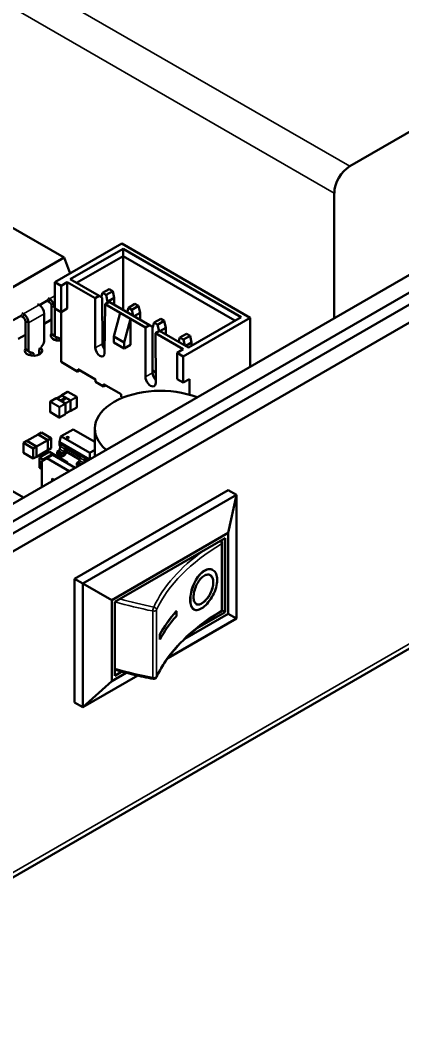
# Model space of a CAD drawing. Header units: millimetres. Extents: x -106 to 841, y -50 to 594.
# Drawn here: x 633.5 to 659.7, y 203.7 to 272.1 of the extents above; entities that cross this region are included whole.
import ezdxf

# ---------------------------------------------------------------- set-up
doc = ezdxf.new("R2010")
doc.units = ezdxf.units.MM
doc.layers.add('Visible (ISO)', color=7, linetype='Continuous', lineweight=50)
doc.layers.add('Visible Narrow (ISO)', color=7, linetype='Continuous', lineweight=35)

msp = doc.modelspace()

# ---------------------------------------------------------------- linework, layer by layer
at = {"layer": 'Visible (ISO)'}
for p, q in [((713.783, 295.362), (656.154, 262.09)), ((615.495, 227.593), (677.862, 263.6)), ((615.495, 226.776), (677.862, 262.783)), ((616.556, 226.164), (678.922, 262.171)), ((655.093, 251.679), (655.093, 260.253)), ((667.185, 258.66), (619.031, 230.859)), ((636.57, 255.833), (632.752, 258.037)), ((640.52, 256.788), (635.924, 254.134)), ((649.331, 251.701), (640.52, 256.788)), ((636.977, 254.334), (640.598, 256.424)), ((640.598, 256.424), (648.701, 251.746)), ((640.598, 255.934), (640.598, 256.424)), ((631.168, 252.714), (636.57, 255.833)), ((636.98, 254.744), (636.57, 255.833)), ((637.402, 254.089), (640.598, 255.934)), ((640.598, 255.934), (640.598, 252.244)), ((640.598, 255.934), (648.277, 251.501)), ((636.348, 253.889), (635.924, 254.134)), ((635.924, 254.134), (635.924, 252.338)), ((636.772, 254.134), (636.348, 253.889)), ((638.681, 253.032), (636.772, 254.134)), ((636.772, 254.134), (636.772, 252.338)), ((638.957, 253.191), (636.977, 254.334)), ((636.348, 253.889), (636.348, 252.093)), ((639.198, 253.403), (639.106, 253.105)), ((639.65, 253.665), (639.198, 253.403)), ((639.438, 253.264), (639.198, 253.403)), ((639.891, 253.526), (639.438, 253.264)), ((639.891, 253.526), (639.65, 253.665)), ((639.997, 253.056), (639.891, 253.526)), ((634.865, 252.562), (635.482, 252.918)), ((635.458, 253.054), (635.559, 252.995)), ((635.458, 252.809), (635.559, 252.75)), ((638.957, 253.191), (638.681, 253.032)), ((638.681, 253.032), (638.699, 249.631)), ((638.957, 253.191), (639.171, 253.068)), ((639.171, 253.068), (639.187, 249.913)), ((639.647, 252.793), (639.371, 252.634)), ((639.544, 252.795), (639.438, 253.264)), ((639.997, 253.056), (639.544, 252.795)), ((639.544, 252.734), (639.544, 252.795)), ((642.412, 251.197), (639.647, 252.793)), ((639.997, 252.591), (639.997, 253.056)), ((641.418, 252.644), (640.965, 252.383)), ((641.658, 252.505), (641.418, 252.644)), ((633.662, 252.017), (633.763, 251.958)), ((634.838, 252.579), (634.737, 252.637)), ((635.192, 250.078), (635.192, 251.967)), ((635.701, 252.505), (635.701, 250.617)), ((635.913, 252.383), (635.913, 250.494)), ((636.348, 252.093), (635.924, 252.338)), ((636.772, 252.338), (636.348, 252.093)), ((636.348, 252.093), (636.348, 248.664)), ((639.371, 252.634), (639.336, 249.261)), ((640.4, 252.04), (639.371, 252.634)), ((640.4, 252.04), (639.975, 250.407)), ((640.4, 252.04), (641.107, 251.631)), ((640.965, 252.383), (640.874, 252.084)), ((641.206, 252.244), (640.965, 252.383)), ((641.658, 252.505), (641.206, 252.244)), ((641.297, 251.84), (641.206, 252.244)), ((641.764, 252.036), (641.361, 251.803)), ((641.764, 252.036), (641.658, 252.505)), ((641.764, 251.57), (641.764, 252.036)), ((633.069, 251.525), (633.685, 251.881)), ((633.662, 251.772), (633.763, 251.713)), ((633.905, 251.469), (633.905, 249.58)), ((634.117, 251.346), (634.117, 249.457)), ((635.192, 251.281), (635.701, 251.575)), ((641.107, 251.631), (640.683, 249.998)), ((642.136, 251.037), (641.107, 251.631)), ((641.107, 251.631), (641.107, 249.835)), ((642.733, 251.362), (642.627, 251.015)), ((643.186, 251.623), (642.733, 251.362)), ((642.974, 251.223), (642.733, 251.362)), ((643.426, 251.485), (642.974, 251.223)), ((643.426, 251.485), (643.186, 251.623)), ((643.532, 251.015), (643.426, 251.485)), ((644.734, 249.047), (649.331, 251.701)), ((648.701, 251.746), (645.081, 249.656)), ((649.331, 248.352), (649.331, 251.701)), ((642.412, 251.197), (642.136, 251.037)), ((642.136, 251.037), (642.136, 247.649)), ((642.412, 251.197), (642.624, 251.074)), ((642.624, 251.074), (642.624, 247.931)), ((642.627, 251.015), (642.627, 248.076)), ((643.101, 250.799), (642.825, 250.639)), ((644.734, 249.537), (642.825, 250.639)), ((642.825, 250.639), (642.843, 247.243)), ((643.073, 250.783), (642.974, 251.223)), ((645.081, 249.656), (643.101, 250.799)), ((643.532, 251.015), (643.129, 250.782)), ((643.532, 250.55), (643.532, 251.015)), ((644.954, 250.603), (644.501, 250.341)), ((645.194, 250.464), (644.954, 250.603)), ((633.396, 250.244), (633.905, 250.538)), ((634.977, 249.679), (635.138, 249.919)), ((635.742, 250.525), (635.954, 250.403)), ((635.967, 250.397), (636.252, 250.301)), ((636.04, 250.372), (636.04, 250.148)), ((636.252, 250.301), (636.252, 250.126)), ((639.186, 250.062), (639.343, 249.972)), ((639.975, 250.407), (640.683, 249.998)), ((639.975, 250.407), (639.975, 249.998)), ((639.975, 249.998), (640.683, 249.59)), ((640.683, 249.998), (640.683, 249.59)), ((642.627, 250.517), (642.624, 250.519)), ((642.627, 250.141), (642.624, 250.139)), ((644.501, 250.341), (644.41, 250.043)), ((644.741, 250.203), (644.501, 250.341)), ((645.194, 250.464), (644.741, 250.203)), ((644.833, 249.799), (644.741, 250.203)), ((645.3, 249.994), (644.897, 249.762)), ((645.3, 249.994), (645.194, 250.464)), ((645.3, 249.782), (645.3, 249.994)), ((633.946, 249.488), (634.158, 249.366)), ((634.17, 249.36), (634.456, 249.264)), ((634.244, 249.335), (634.244, 249.111)), ((634.456, 249.264), (634.456, 249.089)), ((634.852, 249.492), (634.926, 249.602)), ((634.852, 249.177), (634.852, 249.492)), ((640.683, 249.59), (641.107, 249.835)), ((644.31, 249.292), (644.734, 249.537)), ((644.734, 249.047), (644.31, 249.292)), ((644.31, 249.292), (644.31, 247.496)), ((636.348, 248.664), (637.501, 247.998)), ((644.734, 249.047), (644.734, 247.251)), ((637.501, 247.998), (637.501, 248.161)), ((638.703, 247.467), (637.501, 248.161)), ((637.642, 248.08), (637.501, 247.998)), ((642.627, 248.076), (642.839, 247.953)), ((638.703, 247.304), (638.703, 247.467)), ((638.703, 247.304), (639.268, 246.977)), ((644.734, 247.251), (644.31, 247.496)), ((645.159, 247.496), (644.734, 247.251)), ((645.159, 246.418), (645.159, 247.496)), ((636.394, 246.398), (636.791, 246.627)), ((636.81, 246.627), (637.42, 246.275)), ((639.268, 246.977), (639.268, 247.141)), ((640.47, 246.447), (639.268, 247.141)), ((639.41, 247.059), (639.268, 246.977)), ((635.606, 245.932), (635.606, 245.228)), ((635.616, 245.949), (636.014, 246.178)), ((636.642, 245.826), (636.032, 246.178)), ((636.049, 246.168), (636.394, 246.367)), ((636.326, 246.042), (636.301, 246.028)), ((636.301, 246.028), (636.301, 246.024)), ((636.301, 246.028), (636.313, 246.016)), ((636.301, 246.024), (636.304, 246.021)), ((636.374, 245.991), (636.326, 246.042)), ((636.415, 246.094), (636.35, 246.056)), ((636.35, 246.056), (636.35, 246.052)), ((636.35, 246.056), (636.362, 246.044)), ((636.35, 246.052), (636.362, 246.04)), ((636.362, 246.044), (636.402, 246.068)), ((636.362, 246.04), (636.402, 246.064)), ((636.362, 246.044), (636.362, 246.04)), ((636.4, 246.006), (636.374, 245.991)), ((636.417, 246.052), (636.381, 246.031)), ((636.381, 246.031), (636.381, 246.027)), ((636.381, 246.031), (636.392, 246.019)), ((636.381, 246.027), (636.392, 246.015)), ((636.382, 245.976), (636.475, 246.03)), ((636.384, 246.381), (636.384, 246.362)), ((636.385, 245.974), (636.475, 246.026)), ((636.392, 246.019), (636.428, 246.04)), ((636.392, 246.015), (636.428, 246.036)), ((636.392, 246.019), (636.392, 246.015)), ((636.439, 246.028), (636.4, 246.006)), ((636.402, 246.068), (636.402, 246.064)), ((636.402, 246.068), (636.417, 246.052)), ((636.402, 246.064), (636.415, 246.05)), ((636.986, 246.029), (636.403, 246.366)), ((636.475, 246.03), (636.415, 246.094)), ((636.446, 246.112), (636.425, 246.1)), ((636.425, 246.1), (636.425, 246.095)), ((636.425, 246.1), (636.485, 246.036)), ((636.425, 246.095), (636.485, 246.032)), ((636.428, 246.04), (636.428, 246.036)), ((636.428, 246.04), (636.439, 246.028)), ((636.428, 246.036), (636.437, 246.027)), ((636.501, 246.055), (636.446, 246.112)), ((636.487, 246.136), (636.465, 246.123)), ((636.465, 246.123), (636.465, 246.118)), ((636.465, 246.123), (636.501, 246.055)), ((636.465, 246.118), (636.496, 246.061)), ((636.475, 246.03), (636.475, 246.026)), ((636.485, 246.036), (636.523, 246.058)), ((636.485, 246.032), (636.523, 246.054)), ((636.485, 246.036), (636.485, 246.032)), ((636.559, 246.089), (636.487, 246.136)), ((636.523, 246.058), (636.492, 246.11)), ((636.492, 246.11), (636.55, 246.073)), ((636.496, 246.104), (636.55, 246.069)), ((636.597, 246.199), (636.505, 246.146)), ((636.505, 246.146), (636.505, 246.142)), ((636.505, 246.146), (636.559, 246.089)), ((636.505, 246.142), (636.549, 246.096)), ((636.523, 246.058), (636.523, 246.054)), ((636.537, 246.145), (636.584, 246.173)), ((636.586, 246.094), (636.537, 246.145)), ((636.539, 246.143), (636.584, 246.169)), ((636.55, 246.073), (636.586, 246.094)), ((636.55, 246.069), (636.586, 246.09)), ((636.55, 246.073), (636.55, 246.069)), ((636.599, 246.157), (636.563, 246.136)), ((636.563, 246.136), (636.563, 246.132)), ((636.563, 246.136), (636.574, 246.124)), ((636.563, 246.132), (636.574, 246.12)), ((636.574, 246.124), (636.61, 246.145)), ((636.574, 246.12), (636.61, 246.141)), ((636.574, 246.124), (636.574, 246.12)), ((636.621, 246.134), (636.583, 246.111)), ((636.583, 246.111), (636.583, 246.107)), ((636.583, 246.111), (636.594, 246.099)), ((636.583, 246.107), (636.594, 246.095)), ((636.584, 246.173), (636.584, 246.169)), ((636.584, 246.173), (636.599, 246.157)), ((636.584, 246.169), (636.596, 246.156)), ((636.586, 246.094), (636.586, 246.09)), ((636.594, 246.099), (636.657, 246.135)), ((636.594, 246.095), (636.657, 246.131)), ((636.594, 246.099), (636.594, 246.095)), ((636.657, 246.135), (636.597, 246.199)), ((636.61, 246.145), (636.61, 246.141)), ((636.61, 246.145), (636.621, 246.134)), ((636.61, 246.141), (636.619, 246.132)), ((636.652, 245.106), (636.652, 245.81)), ((636.657, 246.135), (636.657, 246.131)), ((637, 246.022), (636.996, 246.02)), ((637, 245.333), (637, 246.006)), ((637.429, 246.259), (637.429, 245.555)), ((640.47, 246.283), (640.47, 246.447)), ((640.47, 246.283), (640.585, 246.217)), ((635.616, 245.212), (636.226, 244.86)), ((636.652, 245.125), (636.996, 245.324)), ((637.004, 245.309), (636.986, 245.319)), ((637.022, 245.309), (637.42, 245.538)), ((636.244, 244.86), (636.642, 245.089)), ((634.775, 243.699), (635.004, 243.831)), ((635.004, 243.831), (635.675, 243.444)), ((636.35, 243.567), (637.169, 244.04)), ((637.169, 244.04), (637.169, 244.029)), ((638.665, 243.176), (637.169, 244.04)), ((638.665, 244.088), (638.665, 242.194)), ((633.767, 243.117), (633.996, 243.249)), ((634.438, 242.73), (633.767, 243.117)), ((633.767, 242.423), (633.767, 243.117)), ((633.996, 243.249), (634.667, 242.862)), ((633.997, 243.25), (634.774, 243.698)), ((634.668, 242.862), (633.997, 243.25)), ((633.997, 243.249), (633.997, 243.25)), ((635.445, 243.311), (634.668, 242.862)), ((634.774, 243.698), (635.445, 243.311)), ((635.446, 243.311), (634.775, 243.699)), ((634.775, 243.698), (634.775, 243.699)), ((635.445, 242.617), (635.445, 243.311)), ((635.675, 243.444), (635.446, 243.311)), ((635.446, 242.617), (635.446, 243.311)), ((635.675, 242.75), (635.675, 243.444)), ((636.25, 243.156), (636.336, 243.552)), ((638.291, 241.978), (636.25, 243.156)), ((636.25, 242.979), (636.25, 243.156)), ((634.438, 242.036), (633.767, 242.423)), ((634.667, 242.862), (634.438, 242.73)), ((634.438, 242.036), (634.438, 242.73)), ((634.667, 242.168), (634.667, 242.862)), ((634.668, 242.168), (634.668, 242.862)), ((635.445, 242.617), (634.668, 242.168)), ((634.875, 242.106), (635.546, 242.493)), ((635.446, 242.617), (635.445, 242.618)), ((635.675, 242.75), (635.446, 242.617)), ((635.546, 242.493), (635.775, 242.361)), ((636.075, 242.511), (636.186, 242.575)), ((636.382, 242.333), (636.075, 242.511)), ((636.075, 242.333), (636.075, 242.511)), ((636.317, 242.94), (636.25, 242.979)), ((636.25, 242.979), (636.289, 242.866)), ((636.261, 242.69), (636.29, 242.873)), ((636.365, 242.988), (636.453, 243.039)), ((636.382, 242.333), (636.493, 242.397)), ((636.761, 242.861), (636.453, 243.039)), ((636.569, 242.512), (636.597, 242.696)), ((636.673, 242.811), (636.761, 242.861)), ((636.707, 242.486), (636.736, 242.67)), ((637.623, 241.984), (636.711, 242.511)), ((636.736, 242.67), (636.761, 242.684)), ((636.761, 242.684), (636.761, 242.861)), ((637.667, 242.16), (636.761, 242.684)), ((638.314, 242.459), (638.314, 242.41)), ((638.314, 241.992), (638.314, 242.41)), ((634.667, 242.168), (634.438, 242.036)), ((634.668, 242.168), (634.667, 242.169)), ((635.104, 241.973), (634.875, 242.106)), ((634.875, 241.412), (634.875, 242.106)), ((635.029, 241.851), (635.383, 242.055)), ((635.029, 240.095), (635.029, 241.851)), ((635.775, 242.361), (635.104, 241.973)), ((635.104, 241.973), (635.776, 242.36)), ((635.104, 241.894), (635.104, 241.973)), ((635.173, 241.933), (635.104, 241.973)), ((635.104, 241.894), (635.104, 241.973)), ((635.383, 242.055), (635.789, 242.29)), ((635.383, 242.055), (636.903, 241.177)), ((635.775, 242.36), (635.775, 242.361)), ((635.776, 242.36), (636.553, 241.912)), ((635.789, 242.29), (637.31, 241.412)), ((636.382, 242.155), (636.075, 242.333)), ((636.382, 242.155), (636.382, 242.333)), ((636.382, 242.155), (636.556, 242.256)), ((636.553, 241.912), (636.498, 241.88)), ((636.499, 241.88), (636.553, 241.911)), ((636.553, 241.911), (636.553, 241.912)), ((636.553, 241.911), (636.782, 241.779)), ((636.782, 241.779), (636.728, 241.748)), ((636.782, 241.716), (636.782, 241.779)), ((637.425, 241.731), (637.536, 241.795)), ((637.644, 241.605), (637.425, 241.731)), ((637.425, 241.553), (637.425, 241.731)), ((637.612, 241.91), (637.64, 242.094)), ((637.716, 242.209), (637.803, 242.259)), ((638.111, 242.082), (637.803, 242.259)), ((637.925, 241.767), (637.948, 241.916)), ((638.023, 242.031), (638.111, 242.082)), ((638.081, 241.857), (638.087, 241.89)), ((638.087, 241.89), (638.111, 241.904)), ((638.111, 241.904), (638.111, 242.082)), ((638.137, 241.889), (638.111, 241.904)), ((635.029, 241.322), (634.875, 241.412)), ((637.49, 241.516), (637.425, 241.553)), ((635.736, 240.503), (635.736, 240.667)), ((635.736, 240.667), (635.878, 240.585)), ((616.349, 203.661), (678.715, 239.668)), ((632.254, 240.248), (633.774, 239.371)), ((647.81, 239.881), (637.274, 233.798)), ((648.376, 239.554), (647.81, 239.881)), ((637.84, 233.471), (648.376, 239.554)), ((648.376, 239.554), (647.81, 236.942)), ((648.376, 239.554), (648.376, 231.063)), ((647.81, 236.942), (639.82, 232.328)), ((647.81, 231.389), (647.81, 236.942)), ((647.598, 236.574), (640.032, 232.206)), ((647.408, 236.266), (647.408, 231.693)), ((647.598, 231.512), (647.598, 236.574)), ((646.737, 234.408), (646.744, 234.404)), ((637.274, 233.798), (637.274, 225.306)), ((637.84, 233.471), (637.274, 233.798)), ((637.84, 224.98), (637.84, 233.471)), ((637.84, 233.471), (639.82, 232.328)), ((639.82, 232.328), (639.82, 226.776)), ((640.032, 232.206), (640.032, 227.144)), ((644.25, 231.564), (644.259, 231.562)), ((644.259, 231.562), (644.259, 231.235)), ((645.509, 231.672), (645.501, 231.676)), ((645.677, 230.403), (647.598, 231.512)), ((647.397, 231.628), (647.598, 231.512)), ((648.376, 231.063), (643.664, 228.342)), ((644.837, 229.672), (647.81, 231.389)), ((647.81, 231.389), (648.376, 231.063)), ((643.114, 229.637), (643.114, 229.963)), ((643.114, 229.963), (643.124, 229.962)), ((643.114, 229.637), (643.124, 229.635)), ((643.124, 229.635), (643.124, 229.962)), ((639.82, 226.776), (640.811, 227.349)), ((640.032, 227.144), (640.522, 227.426)), ((641.603, 227.153), (637.84, 224.98)), ((639.82, 226.776), (637.84, 224.98)), ((637.84, 224.98), (637.274, 225.306))]:
    msp.add_line(p, q, dxfattribs=at)
for centre, radius, start, end in [((636.801, 246.611), 0.0187, 60, 120), ((635.625, 245.932), 0.0187, 120, 180), ((636.023, 246.162), 0.0187, 60, 120), ((636.403, 246.381), 0.0187, 120, 180), ((636.633, 245.81), 0.0187, 0, 60), ((637.411, 246.259), 0.0187, 0, 60), ((635.625, 245.228), 0.0187, 180, 240), ((637.013, 245.325), 0.0187, 240, 300), ((637.411, 245.555), 0.0187, 300, 0), ((636.235, 244.876), 0.0187, 240, 300), ((636.633, 245.106), 0.0187, 300, 0), ((647.208, 236.266), 0.2, 0, 51.08938), ((647.208, 231.693), 0.2, 300.69995, 0), ((642.708, 227.121), 0.2, 258.95763, 335.07984)]:
    msp.add_arc(centre, radius, start, end, dxfattribs=at)
for centre, major_axis, start_param, end_param in [((656.154, 260.865), (0.75, 1.299), 0.785398, 2.356194), ((635.559, 252.587), (-0.25, 0.433), 3.926991, 5.497787), ((635.559, 252.587), (-0.1, 0.173), 3.926991, 5.497787), ((633.763, 251.55), (-0.25, 0.433), 3.926991, 5.497787), ((634.838, 252.171), (0.25, -0.433), 0.785398, 2.356194), ((633.763, 251.55), (-0.1, 0.173), 3.926991, 5.497787), ((636.25, 250.472), (-0.6, 0), 5.867784, 8.018535), ((635.842, 250.698), (-0.1, -0.173), 5.497787, 6.283185), ((635.05, 249.996), (0.1, 0.173), 4.59663, 5.497787), ((636.054, 250.576), (-0.1, -0.173), 5.497787, 6.398945), ((639.505, 249.731), (0.225, -0.39), 3.933015, 4.945018), ((634.454, 249.436), (-0.6, 0), 5.867783, 10.090129), ((634.046, 249.661), (-0.1, -0.173), 5.497787, 6.283185), ((634.258, 249.539), (-0.1, -0.173), 5.497787, 6.398945), ((639.017, 249.449), (0.225, -0.39), 3.933015, 7.056544), ((642.977, 247.727), (0.25, -0.433), 3.926991, 5.105038), ((642.489, 247.445), (0.25, -0.433), 3.926991, 7.074608), ((643.165, 244.088), (-4.5, 0), 4.119831, 6.875744), ((636.403, 246.381), (-0.0132, 0.0229), 1.570796, 1.868048), ((637.013, 245.325), (0.0132, -0.0229), 4.415138, 4.712389), ((636.382, 243.549), (-0.046, 0), 4.712389, 6.157082), ((636.791, 243.384), (-0.0812, 0), 4.450941, 4.973837), ((636.186, 242.663), (0.0544, 0.0942), 3.926991, 5.302125), ((636.365, 242.9), (0.0544, 0.0942), 0.785398, 2.160532), ((636.493, 242.486), (0.0544, 0.0942), 3.926991, 5.302125), ((636.556, 242.434), (0.109, 0.188), 3.926991, 5.302125), ((636.673, 242.722), (0.0544, 0.0942), 0.785398, 2.160532), ((637.536, 241.884), (0.0544, 0.0942), 3.926991, 5.302125), ((637.716, 242.12), (0.0544, 0.0942), 0.785398, 2.160532), ((638.023, 241.942), (0.0544, 0.0942), 0.785398, 2.160532), ((660.17, 226.866), (-17.879, 0), 5.810667, 5.978464), ((660.17, 226.866), (-17.869, 0), 5.810667, 5.978464), ((660.17, 226.54), (-17.869, 0), 5.810667, 5.978464)]:
    msp.add_ellipse(centre, major_axis=major_axis, ratio=0.57735, start_param=start_param, end_param=end_param, dxfattribs=at)
msp.add_ellipse((636.791, 243.475), major_axis=(-0.0812, 0), ratio=0.57735, dxfattribs=at)
for points in [[(636.394, 246.367), (636.396, 246.368), (636.399, 246.368), (636.403, 246.366)], [(636.986, 246.029), (636.99, 246.027), (636.993, 246.023), (636.996, 246.02)], [(636.996, 246.02), (636.998, 246.015), (637, 246.01), (637, 246.006)], [(637, 245.333), (637, 245.329), (636.998, 245.325), (636.996, 245.324)]]:
    msp.add_open_spline(points, degree=3, dxfattribs=at)
for points, knots in [([(646.737, 234.408), (646.649, 234.452), (646.55, 234.466), (646.442, 234.448), (646.324, 234.429), (646.204, 234.374), (646.081, 234.283), (645.959, 234.193), (645.844, 234.073), (645.735, 233.926), (645.627, 233.778), (645.533, 233.613), (645.453, 233.431), (645.374, 233.249), (645.313, 233.065), (645.271, 232.878), (645.229, 232.692), (645.208, 232.517), (645.208, 232.355)], [0.1299165, 0.1299165, 0.1299165, 0.1299165, 0.1875, 0.1875, 0.1875, 0.25, 0.25, 0.25, 0.3125, 0.3125, 0.3125, 0.375, 0.375, 0.375, 0.4375, 0.4375, 0.4375, 0.5, 0.5, 0.5, 0.5]), ([(645.217, 232.351), (645.217, 232.514), (645.238, 232.688), (645.322, 233.062), (645.382, 233.246), (645.542, 233.609), (645.635, 233.775), (645.852, 234.07), (645.967, 234.189), (646.212, 234.37), (646.332, 234.425), (646.567, 234.463), (646.673, 234.446), (646.859, 234.338), (646.932, 234.252), (647.035, 234.016), (647.061, 233.876), (647.061, 233.714)], [0.5, 0.5, 0.5, 0.5, 0.5625, 0.5625, 0.625, 0.625, 0.6875, 0.6875, 0.75, 0.75, 0.8125, 0.8125, 0.875, 0.875, 0.9375, 0.9375, 1, 1, 1, 1]), ([(647.061, 233.714), (647.061, 233.551), (647.035, 233.379), (646.932, 233.014), (646.859, 232.835), (646.673, 232.484), (646.567, 232.325), (646.332, 232.038), (646.212, 231.921), (645.967, 231.74), (645.852, 231.683), (645.635, 231.636), (645.542, 231.648), (645.382, 231.744), (645.322, 231.824), (645.238, 232.051), (645.217, 232.189), (645.217, 232.351)], [0, 0, 0, 0, 0.0625, 0.0625, 0.125, 0.125, 0.1875, 0.1875, 0.25, 0.25, 0.3125, 0.3125, 0.375, 0.375, 0.4375, 0.4375, 0.5, 0.5, 0.5, 0.5]), ([(645.439, 232.543), (645.439, 232.662), (645.455, 232.79), (645.519, 233.063), (645.564, 233.198), (645.684, 233.463), (645.754, 233.584), (645.915, 233.8), (646, 233.887), (646.179, 234.019), (646.267, 234.06), (646.438, 234.089), (646.514, 234.077), (646.648, 233.999), (646.7, 233.936), (646.774, 233.764), (646.792, 233.662), (646.792, 233.543)], [0.5, 0.5, 0.5, 0.5, 0.5625, 0.5625, 0.625, 0.625, 0.6875, 0.6875, 0.75, 0.75, 0.8125, 0.8125, 0.875, 0.875, 0.9375, 0.9375, 1, 1, 1, 1]), ([(646.792, 233.543), (646.792, 233.424), (646.774, 233.297), (646.7, 233.029), (646.648, 232.897), (646.514, 232.638), (646.438, 232.521), (646.267, 232.309), (646.179, 232.223), (645.999, 232.091), (645.915, 232.049), (645.754, 232.015), (645.684, 232.025), (645.564, 232.096), (645.519, 232.156), (645.455, 232.323), (645.439, 232.424), (645.439, 232.543)], [0, 0, 0, 0, 0.0625, 0.0625, 0.125, 0.125, 0.1875, 0.1875, 0.25, 0.25, 0.3125, 0.3125, 0.375, 0.375, 0.4375, 0.4375, 0.5, 0.5, 0.5, 0.5]), ([(646.785, 233.547), (646.785, 233.427), (646.766, 233.301), (646.73, 233.167), (646.693, 233.032), (646.64, 232.901), (646.573, 232.771), (646.506, 232.642), (646.43, 232.524), (646.344, 232.418), (646.259, 232.313), (646.171, 232.227), (646.081, 232.16), (645.992, 232.094), (645.907, 232.052), (645.826, 232.036), (645.762, 232.022), (645.704, 232.025), (645.653, 232.045)], [0, 0, 0, 0, 0.0625, 0.0625, 0.0625, 0.125, 0.125, 0.125, 0.1875, 0.1875, 0.1875, 0.25, 0.25, 0.25, 0.3125, 0.3125, 0.3125, 0.3625169, 0.3625169, 0.3625169, 0.3625169]), ([(646.557, 234.05), (646.563, 234.047), (646.568, 234.044), (646.573, 234.041), (646.64, 234.002), (646.693, 233.94), (646.73, 233.854), (646.766, 233.768), (646.785, 233.666), (646.785, 233.547)], [0.8700697, 0.8700697, 0.8700697, 0.8700697, 0.875, 0.875, 0.875, 0.9375, 0.9375, 0.9375, 1, 1, 1, 1]), ([(645.208, 232.355), (645.208, 232.192), (645.229, 232.054), (645.271, 231.941), (645.313, 231.828), (645.374, 231.747), (645.453, 231.699), (645.469, 231.69), (645.484, 231.682), (645.501, 231.676)], [0.5, 0.5, 0.5, 0.5, 0.5625, 0.5625, 0.5625, 0.625, 0.625, 0.625, 0.6369349, 0.6369349, 0.6369349, 0.6369349]), ([(647.31, 231.522), (646.887, 231.27), (646.487, 231.007), (645.736, 230.459), (645.385, 230.175), (644.736, 229.587), (644.438, 229.284), (643.897, 228.663), (643.655, 228.346), (643.228, 227.699), (643.044, 227.37), (642.889, 227.037)], [1.5848035, 1.5848035, 1.5848035, 1.5848035, 1.6866669, 1.6866669, 1.7885302, 1.7885302, 1.8903935, 1.8903935, 1.9922568, 1.9922568, 2.0941201, 2.0941201, 2.0941201, 2.0941201]), ([(640.032, 227.565), (640.046, 227.561), (640.06, 227.557), (640.283, 227.491), (640.495, 227.433), (640.921, 227.319), (641.136, 227.264), (641.569, 227.16), (641.787, 227.11), (642.226, 227.014), (642.447, 226.968), (642.67, 226.925)], [3.4574029, 3.4574029, 3.4574029, 3.4574029, 3.4597461, 3.4597461, 3.4950698, 3.4950698, 3.5303934, 3.5303934, 3.5657171, 3.5657171, 3.6010408, 3.6010408, 3.6010408, 3.6010408])]:
    msp.add_open_spline(points, degree=3, knots=knots, dxfattribs=at)
at = {"layer": 'Visible Narrow (ISO)'}
for p, q in [((656.154, 262.09), (606.657, 290.667)), ((605.596, 288.83), (655.093, 260.253)), ((635.559, 252.995), (635.924, 253.206)), ((635.559, 252.75), (635.559, 252.995)), ((633.763, 251.958), (634.838, 252.579)), ((633.763, 251.713), (633.763, 251.958)), ((634.117, 251.346), (635.192, 251.967)), ((635.701, 252.505), (635.913, 252.383)), ((635.913, 252.383), (635.924, 252.389)), ((633.905, 251.469), (634.117, 251.346)), ((635.701, 250.617), (635.913, 250.494)), ((638.699, 249.631), (639.187, 249.913)), ((633.905, 249.58), (634.117, 249.457)), ((642.136, 247.649), (642.624, 247.931)), ((636.801, 246.626), (636.403, 246.397)), ((637.411, 246.274), (636.801, 246.626)), ((636.222, 245.573), (635.612, 245.925)), ((635.612, 245.925), (635.612, 245.22)), ((636.023, 246.177), (635.625, 245.948)), ((635.625, 245.948), (636.235, 245.595)), ((636.633, 245.825), (636.023, 246.177)), ((636.403, 246.366), (636.055, 246.165)), ((636.235, 245.595), (636.633, 245.825)), ((636.646, 245.802), (636.248, 245.573)), ((636.403, 246.397), (637.013, 246.045)), ((636.638, 245.828), (636.986, 246.029)), ((636.646, 245.098), (636.646, 245.802)), ((637, 246.006), (636.652, 245.805)), ((637.013, 246.045), (637.411, 246.274)), ((637.424, 246.251), (637.026, 246.022)), ((637.026, 246.022), (637.026, 245.317)), ((637.424, 245.547), (637.424, 246.251)), ((635.612, 245.22), (636.222, 244.868)), ((636.222, 244.868), (636.222, 245.573)), ((636.248, 245.573), (636.248, 244.868)), ((636.652, 245.132), (637, 245.333)), ((637.026, 245.317), (637.424, 245.547)), ((636.248, 244.868), (636.646, 245.098)), ((636.382, 243.575), (637.169, 244.029)), ((638.665, 243.165), (637.169, 244.029)), ((638.314, 242.41), (636.336, 243.552)), ((638.314, 242.459), (636.382, 243.575)), ((636.493, 242.397), (636.186, 242.575)), ((636.569, 242.512), (636.261, 242.69)), ((636.597, 242.696), (636.29, 242.873)), ((636.673, 242.811), (636.365, 242.988)), ((637.624, 241.99), (636.712, 242.517)), ((638.314, 242.459), (638.665, 242.662)), ((638.314, 242.41), (638.665, 242.612)), ((637.755, 241.669), (637.536, 241.795)), ((637.892, 241.748), (637.612, 241.91)), ((637.948, 241.916), (637.64, 242.094)), ((638.023, 242.031), (637.716, 242.209)), ((678.922, 240.126), (616.556, 204.118)), ((647.352, 231.613), (647.352, 236.185)), ((646.785, 233.547), (646.792, 233.543)), ((645.208, 232.355), (645.217, 232.351)), ((642.644, 227.012), (642.644, 231.584)), ((642.901, 231.664), (642.901, 227.091))]:
    msp.add_line(p, q, dxfattribs=at)
for centre, major_axis, ratio, start_param, end_param in [((636.801, 246.611), (-0.0094, 0.0162), 0.57735, 5.497787, 6.283185), ((636.801, 246.611), (0.0094, 0.0162), 0.57735, 0, 0.785398), ((635.625, 245.932), (-0.0187, 0), 0.57735, 0, 0.785398), ((635.625, 245.932), (-0.0094, -0.0162), 0.57735, 3.926991, 5.497787), ((635.625, 245.932), (-0.0094, 0.0162), 0.57735, 5.497787, 6.283185), ((636.023, 246.162), (-0.0094, 0.0162), 0.57735, 5.497787, 6.283185), ((636.023, 246.162), (0.0094, 0.0162), 0.57735, 0, 0.785398), ((636.403, 246.381), (-0.0187, 0), 0.57735, 0, 0.785398), ((636.403, 246.381), (0.0094, 0.0162), 0.57735, 0.785398, 2.356194), ((636.403, 246.381), (-0.0094, 0.0162), 0.57735, 5.497787, 6.283185), ((636.633, 245.81), (0.0094, 0.0162), 0.57735, 0, 0.785398), ((636.633, 245.81), (-0.0094, 0.0162), 0.57735, 3.926991, 5.497787), ((636.633, 245.81), (0.0187, 0), 0.57735, 5.497787, 6.283185), ((637.013, 246.029), (-0.0094, -0.0162), 0.57735, 3.926991, 5.497787), ((637.013, 246.029), (-0.0187, 0), 0.57735, 0.785398, 2.356195), ((637.013, 246.029), (-0.0094, 0.0162), 0.57735, 3.926991, 5.497787), ((637.411, 246.259), (0.0094, 0.0162), 0.57735, 0, 0.785398), ((637.411, 246.259), (-0.0094, 0.0162), 0.57735, 3.926991, 5.497787), ((637.411, 246.259), (0.0187, 0), 0.57735, 5.497787, 6.283185), ((635.625, 245.228), (-0.0187, 0), 0.57735, 0, 0.785398), ((635.625, 245.228), (-0.0094, -0.0162), 0.57735, 5.497787, 6.283185), ((636.235, 245.58), (0.0094, 0.0162), 0.57735, 0.785398, 2.356194), ((636.235, 245.58), (0.0187, 0), 0.57735, 3.926991, 5.497787), ((636.235, 245.58), (-0.0094, 0.0162), 0.57735, 3.926991, 5.497787), ((637.013, 245.325), (-0.0094, -0.0162), 0.57735, 5.497787, 6.283185), ((637.013, 245.325), (-0.0187, 0), 0.57735, 0.785398, 2.356195), ((637.013, 245.325), (0.0094, -0.0162), 0.57735, 0, 0.785398), ((637.411, 245.555), (0.0094, -0.0162), 0.57735, 0, 0.785398), ((637.411, 245.555), (0.0187, 0), 0.57735, 5.497787, 6.283185), ((636.235, 244.876), (-0.0094, -0.0162), 0.57735, 5.497787, 6.283185), ((636.235, 244.876), (0.0187, 0), 0.57735, 3.926991, 5.497787), ((636.235, 244.876), (0.0094, -0.0162), 0.57735, 0, 0.785398), ((636.633, 245.106), (0.0094, -0.0162), 0.57735, 0, 0.785398), ((636.633, 245.106), (0.0187, 0), 0.57735, 5.497787, 6.283185), ((647.208, 236.266), (0.102, -0.172), 0.58538, 0.778296, 1.931743), ((647.208, 236.266), (0.2, 0), 0.57735, 5.511794, 6.283185), ((660.17, 229.152), (-18.079, 0), 0.57735, 5.603014, 6.021111), ((660.17, 228.989), (-17.879, 0), 0.57735, 5.511794, 6.021111), ((649.048, 242.523), (-20, 0), 0.57735, 1.103786, 1.244846), ((649.048, 242.686), (19.8, 0), 0.57735, 4.259376, 4.386439), ((642.708, 231.694), (-0.038, -0.196), 0.26145, 3.782791, 5.353587), ((642.708, 231.694), (0.2, 0), 0.57735, 4.386439, 6.021111), ((642.708, 231.694), (0.181, -0.084), 0.788617, 0.351211, 1.922007), ((660.17, 224.417), (-17.879, 0), 0.57735, 5.511794, 6.021111), ((647.208, 231.693), (0.102, -0.172), 0.58538, 0, 0.778296), ((647.208, 231.693), (0.2, 0), 0.57735, 5.511794, 6.283185), ((649.048, 237.951), (20, 0), 0.57735, 4.244722, 4.386439), ((642.708, 227.121), (0.2, 0), 0.57735, 4.386439, 6.021111), ((642.708, 227.121), (-0.038, -0.196), 0.26145, 5.353587, 6.283185), ((642.708, 227.121), (0.181, -0.084), 0.788617, 0, 0.351211)]:
    msp.add_ellipse(centre, major_axis=major_axis, ratio=ratio, start_param=start_param, end_param=end_param, dxfattribs=at)

doc.saveas('drawing.dxf')
